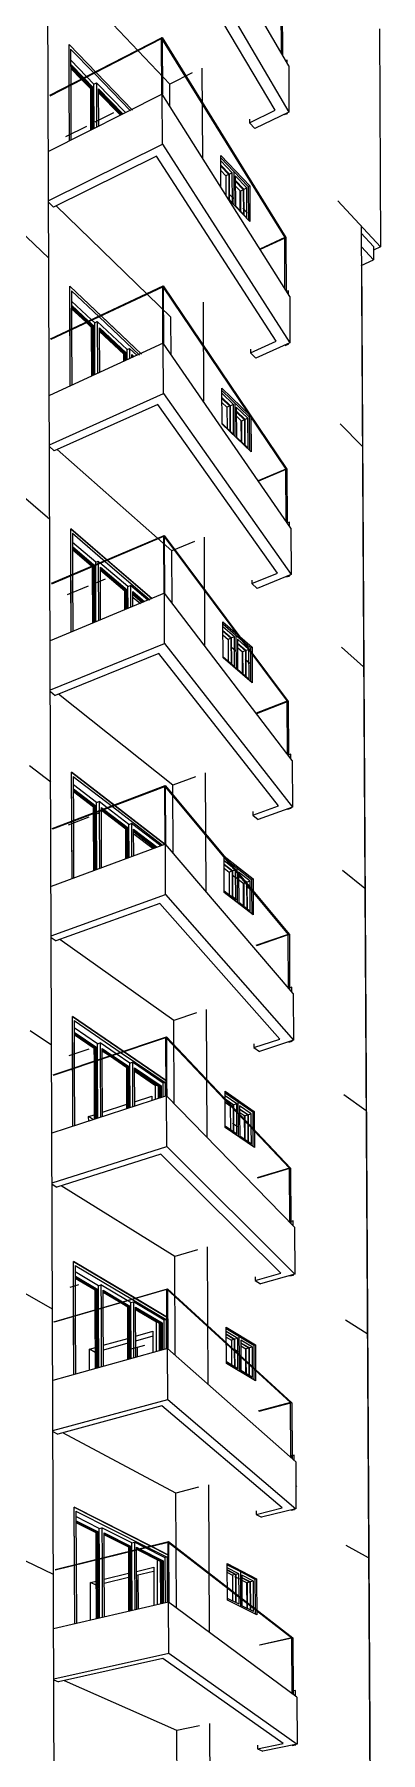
# Model space of a CAD drawing. Header units: metres. Extents: x -144 to 1000, y -717 to 29.
# Drawn here: x 15.32 to 16.45, y -560.35 to -554.76 of the extents above; entities that cross this region are included whole.
import ezdxf

# ---------------------------------------------------------------- set-up
doc = ezdxf.new("R2010")
doc.units = ezdxf.units.M
for name, color, linetype, lineweight in [('A-DOOR-FRAM', 1, 'Continuous', 9), ('A-DOOR-GLAZ', 1, 'Continuous', 9), ('A-FLOR', 2, 'Continuous', 9), ('A-FLOR-HRAL', 1, 'Continuous', 9), ('A-GLAZ', 1, 'Continuous', 9), ('A-WALL', 4, 'Continuous', 9), ('S-BEAM', 1, 'Continuous', 9), ('S-COLS', 7, 'Continuous', 9)]:
    doc.layers.add(name, color=color, linetype=linetype, lineweight=lineweight)

msp = doc.modelspace()

# ---------------------------------------------------------------- linework, layer by layer
at = {"layer": 'A-DOOR-FRAM'}
for p, q in [((15.5214, -554.879), (15.4334, -554.7881)), ((15.4339, -554.9207), (15.4334, -554.7881)), ((15.4387, -554.8033), (15.4391, -554.918)), ((15.4387, -554.8033), (15.515, -554.8819)), ((15.439, -554.8529), (15.4816, -554.8965)), ((15.4902, -554.8922), (15.4391, -554.8397)), ((15.5387, -555.6725), (15.4363, -555.5756)), ((15.4368, -555.717), (15.4363, -555.5756)), ((15.4416, -555.5903), (15.442, -555.7145)), ((15.4416, -555.5903), (15.5317, -555.6754)), ((15.5066, -555.6845), (15.4419, -555.6236)), ((15.442, -555.637), (15.4972, -555.6889)), ((15.559, -556.4685), (15.4391, -556.3656)), ((15.4397, -556.5159), (15.4391, -556.3656)), ((15.4444, -556.3799), (15.4449, -556.5137)), ((15.4444, -556.3799), (15.5512, -556.4715)), ((15.4447, -556.4235), (15.5146, -556.4832)), ((15.5202, -556.4747), (15.4448, -556.4102)), ((15.5202, -556.4747), (15.5286, -556.4711)), ((15.5202, -556.4818), (15.5202, -556.4747)), ((15.5343, -556.4759), (15.5286, -556.4711)), ((15.5286, -556.4711), (15.5286, -556.4782)), ((15.5832, -557.2673), (15.442, -557.1583)), ((15.4426, -557.3176), (15.442, -557.1583)), ((15.4473, -557.1722), (15.4478, -557.3156)), ((15.4473, -557.1722), (15.5747, -557.2703)), ((15.5232, -557.2574), (15.4476, -557.1994)), ((15.4476, -557.2128), (15.5213, -557.2693)), ((15.5231, -557.2574), (15.5316, -557.2541)), ((15.5232, -557.287), (15.5231, -557.2574)), ((15.5577, -557.2742), (15.5316, -557.2541)), ((15.5316, -557.2541), (15.5317, -557.2838)), ((15.5185, -557.2704), (15.5213, -557.2693)), ((15.5213, -557.2693), (15.5214, -557.2877)), ((15.5387, -557.2812), (15.5387, -557.2729)), ((15.5387, -557.2729), (15.546, -557.2785)), ((15.6131, -558.0686), (15.4449, -557.9536)), ((15.4455, -558.122), (15.4449, -557.9536)), ((15.4502, -557.9671), (15.4507, -558.1203)), ((15.4502, -557.9671), (15.6035, -558.0717)), ((15.5261, -558.0427), (15.4505, -557.9913)), ((15.4504, -558.0047), (15.5243, -558.0548)), ((15.5261, -558.0427), (15.5345, -558.0398)), ((15.5263, -558.095), (15.5261, -558.0427)), ((15.5865, -558.0752), (15.5345, -558.0398)), ((15.5345, -558.0398), (15.5347, -558.0922)), ((15.5215, -558.0557), (15.5243, -558.0548)), ((15.5243, -558.0548), (15.5244, -558.0956)), ((15.5418, -558.0898), (15.5417, -558.058)), ((15.5417, -558.058), (15.5733, -558.0795)), ((15.6509, -558.8726), (15.4477, -558.7516)), ((15.4484, -558.9291), (15.4477, -558.7516)), ((15.4531, -558.7646), (15.4537, -558.9276)), ((15.4531, -558.7646), (15.64, -558.8757)), ((15.5291, -558.8306), (15.4531, -558.7856)), ((15.4542, -558.7997), (15.5273, -558.8429)), ((15.529, -558.8306), (15.5375, -558.8281)), ((15.5293, -558.9057), (15.529, -558.8306)), ((15.623, -558.8787), (15.5375, -558.8281)), ((15.5375, -558.8281), (15.5378, -558.9032)), ((15.5244, -558.8437), (15.5273, -558.8429)), ((15.5273, -558.8429), (15.5275, -558.9063)), ((15.5449, -558.9012), (15.5447, -558.8457)), ((15.5447, -558.8457), (15.608, -558.8831)), ((15.701, -559.6792), (15.4506, -559.5523)), ((15.4513, -559.739), (15.4506, -559.5523)), ((15.456, -559.5649), (15.4566, -559.7377)), ((15.456, -559.5649), (15.6883, -559.6824)), ((15.5321, -559.6211), (15.4561, -559.5828)), ((15.4562, -559.5964), (15.5302, -559.6336)), ((15.5274, -559.6343), (15.5302, -559.6336)), ((15.5302, -559.6336), (15.5306, -559.7197)), ((15.532, -559.6211), (15.5405, -559.6189)), ((15.5324, -559.7192), (15.532, -559.6211)), ((15.6379, -559.668), (15.5405, -559.6189)), ((15.5405, -559.6189), (15.5409, -559.7171)), ((15.548, -559.7154), (15.5477, -559.636)), ((15.5477, -559.636), (15.6362, -559.6805)), ((15.6378, -559.668), (15.6463, -559.6659)), ((15.6379, -559.6934), (15.6378, -559.668)), ((15.6805, -559.6832), (15.6463, -559.6659)), ((15.6463, -559.6659), (15.6464, -559.6913)), ((15.6334, -559.6812), (15.6362, -559.6805)), ((15.6362, -559.6805), (15.6362, -559.6938)), ((15.6533, -559.6896), (15.6533, -559.6827)), ((15.6533, -559.6827), (15.6626, -559.6874))]:
    msp.add_line(p, q, dxfattribs=at)
at = {"layer": 'A-DOOR-FRAM', "color": 251, "true_color": 0x525252}
for p, q in [((15.4732, -554.9009), (15.4391, -554.866)), ((15.4888, -555.6929), (15.442, -555.6489)), ((15.507, -556.4875), (15.4448, -556.4345)), ((15.5129, -557.2725), (15.4477, -557.2226)), ((15.5129, -557.2725), (15.5185, -557.2704)), ((15.5129, -557.291), (15.5129, -557.2725)), ((15.5158, -558.0576), (15.4505, -558.0134)), ((15.5158, -558.0576), (15.5215, -558.0557)), ((15.516, -558.0985), (15.5158, -558.0576)), ((15.5649, -558.0823), (15.5418, -558.0667)), ((15.5188, -558.8454), (15.4534, -558.8068)), ((15.5188, -558.8454), (15.5244, -558.8437)), ((15.519, -558.9087), (15.5188, -558.8454)), ((15.5996, -558.8856), (15.5448, -558.8532)), ((15.5218, -559.6357), (15.4563, -559.6029)), ((15.5218, -559.6357), (15.5274, -559.6343)), ((15.5221, -559.7217), (15.5218, -559.6357)), ((15.6277, -559.6825), (15.5478, -559.6424)), ((15.6277, -559.6825), (15.6334, -559.6812)), ((15.6278, -559.6948), (15.6277, -559.6825))]:
    msp.add_line(p, q, dxfattribs=at)
at = {"layer": 'A-DOOR-FRAM', "color": 9, "true_color": 0xbbbbbb}
for p, q in [((15.5041, -554.9326), (15.4732, -554.9009)), ((15.5041, -554.9326), (15.5097, -554.9297)), ((15.5046, -555.067), (15.5041, -554.9326)), ((15.6007, -555.0187), (15.5299, -554.9461)), ((15.507, -555.71), (15.4888, -555.6929)), ((15.507, -555.71), (15.5126, -555.7073)), ((15.5076, -555.8683), (15.507, -555.71)), ((15.6123, -555.797), (15.5329, -555.7224)), ((15.6123, -555.797), (15.6179, -555.7945)), ((15.6124, -555.8202), (15.6123, -555.797)), ((15.5099, -556.49), (15.507, -556.4875)), ((15.5099, -556.49), (15.5146, -556.488)), ((15.5106, -556.6723), (15.5099, -556.49)), ((15.6153, -556.5691), (15.5358, -556.5013)), ((15.6153, -556.5691), (15.6209, -556.5667)), ((15.6156, -556.6288), (15.6153, -556.5691)), ((15.6712, -556.6061), (15.6409, -556.5802)), ((15.6657, -556.6096), (15.6426, -556.5899)), ((15.5137, -557.4791), (15.5129, -557.291)), ((15.6184, -557.3436), (15.5388, -557.2827)), ((15.6184, -557.3436), (15.624, -557.3415)), ((15.6188, -557.4402), (15.6184, -557.3436)), ((15.7121, -557.4059), (15.644, -557.3536)), ((15.7069, -557.4079), (15.6457, -557.361)), ((15.5167, -558.2886), (15.516, -558.0985)), ((15.6215, -558.1207), (15.5649, -558.0823)), ((15.6215, -558.1207), (15.6271, -558.1189)), ((15.6221, -558.2544), (15.6215, -558.1207)), ((15.7249, -558.1824), (15.6471, -558.1296)), ((15.7149, -558.1795), (15.6488, -558.1346)), ((15.7187, -558.1782), (15.7149, -558.1795)), ((15.7151, -558.2242), (15.7149, -558.1795)), ((15.7249, -558.1824), (15.7305, -558.1806)), ((15.7251, -558.221), (15.7249, -558.1824)), ((15.6246, -558.9004), (15.5996, -558.8856)), ((15.5197, -559.1009), (15.519, -558.9087)), ((15.6246, -558.9004), (15.6302, -558.8987)), ((15.6253, -559.0714), (15.6246, -558.9004)), ((15.7282, -558.9542), (15.6503, -558.9081)), ((15.7182, -558.9498), (15.6519, -558.9107)), ((15.72, -558.9493), (15.7182, -558.9498)), ((15.7186, -559.0453), (15.7182, -558.9498)), ((15.7282, -558.9542), (15.7338, -558.9526)), ((15.7285, -559.0425), (15.7282, -558.9542)), ((15.5228, -559.9159), (15.5221, -559.7217)), ((15.6286, -559.8912), (15.6278, -559.6959)), ((15.7314, -559.7284), (15.6542, -559.6895)), ((15.722, -559.8693), (15.7214, -559.7233)), ((15.7314, -559.7284), (15.737, -559.727)), ((15.732, -559.867), (15.7314, -559.7284))]:
    msp.add_line(p, q, dxfattribs=at)
at = {"layer": 'A-DOOR-FRAM', "color": 253, "true_color": 0x9c9c9c}
for p, q in [((15.4816, -554.8965), (15.5125, -554.9283)), ((15.5143, -554.917), (15.4902, -554.8922)), ((15.5143, -554.9169), (15.5227, -554.9126)), ((15.515, -554.8819), (15.6333, -555.004)), ((15.6405, -555.002), (15.5214, -554.879)), ((15.6175, -555.0102), (15.5227, -554.9126)), ((15.5227, -554.9126), (15.5232, -555.0576)), ((15.4346, -555.1022), (15.4339, -554.9207)), ((15.4391, -554.918), (15.4398, -555.0996)), ((15.5097, -554.9297), (15.5125, -554.9283)), ((15.5125, -554.9283), (15.513, -555.0627)), ((15.5148, -555.0618), (15.5143, -554.9169)), ((15.5303, -555.054), (15.5298, -554.9331)), ((15.5298, -554.9331), (15.609, -555.0145)), ((15.4972, -555.6889), (15.5154, -555.706)), ((15.5173, -555.6946), (15.5066, -555.6845)), ((15.5172, -555.6945), (15.5256, -555.6906)), ((15.5178, -555.8636), (15.5172, -555.6945)), ((15.6223, -555.7817), (15.5256, -555.6906)), ((15.5256, -555.6906), (15.5263, -555.8597)), ((15.5317, -555.6754), (15.663, -555.7995)), ((15.6698, -555.7965), (15.5387, -555.6725)), ((15.4375, -555.9005), (15.4368, -555.717)), ((15.442, -555.7145), (15.4427, -555.8981)), ((15.5126, -555.7073), (15.5154, -555.706)), ((15.5154, -555.706), (15.516, -555.8644)), ((15.5333, -555.8565), (15.5328, -555.7105)), ((15.5328, -555.7105), (15.6207, -555.7932)), ((15.6179, -555.7945), (15.6207, -555.7932)), ((15.6207, -555.7932), (15.6208, -555.8159)), ((15.6223, -555.7817), (15.6307, -555.7778)), ((15.6224, -555.8156), (15.6223, -555.7817)), ((15.6551, -555.8009), (15.6307, -555.7778)), ((15.6307, -555.7778), (15.6308, -555.8117)), ((15.6377, -555.8086), (15.6376, -555.7974)), ((15.6376, -555.7974), (15.6457, -555.805)), ((15.5209, -556.668), (15.5202, -556.4818)), ((15.5286, -556.4782), (15.5293, -556.6645)), ((15.6254, -556.5539), (15.5343, -556.4759)), ((15.5512, -556.4715), (15.6971, -556.5966)), ((15.7036, -556.5927), (15.559, -556.4685)), ((15.4403, -556.7014), (15.4397, -556.5159)), ((15.4449, -556.5137), (15.4456, -556.6993)), ((15.5146, -556.488), (15.5184, -556.4864)), ((15.5155, -556.4839), (15.5184, -556.4864)), ((15.5184, -556.4864), (15.5191, -556.6688)), ((15.5364, -556.6616), (15.5357, -556.4904)), ((15.5357, -556.4904), (15.6237, -556.5656)), ((15.6209, -556.5667), (15.6237, -556.5656)), ((15.6237, -556.5656), (15.624, -556.6253)), ((15.6254, -556.5539), (15.6338, -556.5504)), ((15.6257, -556.6246), (15.6254, -556.5539)), ((15.6899, -556.5984), (15.6338, -556.5504)), ((15.6338, -556.5504), (15.6341, -556.6212)), ((15.641, -556.6183), (15.6408, -556.5694)), ((15.6408, -556.5694), (15.6796, -556.6026)), ((15.4432, -557.5051), (15.4426, -557.3176)), ((15.4478, -557.3156), (15.4485, -557.5032)), ((15.5214, -557.2877), (15.5221, -557.4759)), ((15.5239, -557.4753), (15.5232, -557.287)), ((15.5317, -557.2838), (15.5324, -557.4721)), ((15.5395, -557.4695), (15.5387, -557.2812)), ((15.546, -557.2785), (15.6268, -557.3405)), ((15.6285, -557.3286), (15.5577, -557.2742)), ((15.5747, -557.2703), (15.7383, -557.3963)), ((15.7466, -557.3933), (15.5832, -557.2673)), ((15.624, -557.3415), (15.6268, -557.3405)), ((15.6268, -557.3405), (15.6272, -557.4371)), ((15.6285, -557.3286), (15.6369, -557.3254)), ((15.6289, -557.4365), (15.6285, -557.3286)), ((15.7319, -557.3985), (15.6369, -557.3254)), ((15.6369, -557.3254), (15.6373, -557.4334)), ((15.6442, -557.4308), (15.6439, -557.3439)), ((15.6439, -557.3439), (15.7205, -557.4028)), ((15.5244, -558.0956), (15.5252, -558.2858)), ((15.527, -558.2852), (15.5263, -558.095)), ((15.5347, -558.0922), (15.5355, -558.2825)), ((15.5425, -558.2802), (15.5418, -558.0898)), ((15.5733, -558.0795), (15.6299, -558.1179)), ((15.6312, -558.1056), (15.5865, -558.0752)), ((15.6035, -558.0717), (15.7464, -558.1692)), ((15.7511, -558.163), (15.6131, -558.0686)), ((15.6316, -558.1059), (15.64, -558.103)), ((15.7401, -558.1713), (15.64, -558.103)), ((15.64, -558.103), (15.6406, -558.2484)), ((15.4461, -558.3115), (15.4455, -558.122)), ((15.4507, -558.1203), (15.4514, -558.3098)), ((15.6271, -558.1189), (15.6299, -558.1179)), ((15.6299, -558.1179), (15.6305, -558.2517)), ((15.6322, -558.2511), (15.6316, -558.1059)), ((15.6475, -558.2461), (15.647, -558.121)), ((15.647, -558.121), (15.7333, -558.1797)), ((15.7305, -558.1806), (15.7333, -558.1797)), ((15.7333, -558.1797), (15.7335, -558.2183)), ((15.7464, -558.1692), (15.7401, -558.1713)), ((15.7403, -558.2161), (15.7401, -558.1713)), ((15.7464, -558.1692), (15.7465, -558.214)), ((15.608, -558.8831), (15.6331, -558.8979)), ((15.6348, -558.8857), (15.623, -558.8787)), ((15.6347, -558.8857), (15.6431, -558.8832)), ((15.6354, -559.0685), (15.6347, -558.8857)), ((15.64, -558.8757), (15.7496, -558.9409)), ((15.7433, -558.9427), (15.6431, -558.8832)), ((15.6431, -558.8832), (15.6439, -559.0662)), ((15.7544, -558.9342), (15.6509, -558.8726)), ((15.4491, -559.1206), (15.4484, -558.9291)), ((15.4537, -558.9276), (15.4543, -559.1191)), ((15.5275, -558.9063), (15.5282, -559.0979)), ((15.5301, -559.0979), (15.5293, -558.9057)), ((15.5378, -558.9032), (15.5386, -559.0956)), ((15.5456, -559.0936), (15.5449, -558.9012)), ((15.6311, -558.8985), (15.6331, -558.8979)), ((15.6331, -558.8979), (15.6337, -559.069)), ((15.6508, -559.0642), (15.6502, -558.9006)), ((15.6502, -558.9006), (15.7366, -558.9518)), ((15.7496, -558.9409), (15.7433, -558.9427)), ((15.7437, -559.0383), (15.7433, -558.9427)), ((15.7496, -558.9409), (15.75, -559.0365)), ((15.7338, -558.9526), (15.7366, -558.9518)), ((15.7366, -558.9518), (15.7369, -559.0402)), ((15.5306, -559.7197), (15.5313, -559.9139)), ((15.5331, -559.9135), (15.5324, -559.7192)), ((15.5409, -559.7171), (15.5416, -559.9115)), ((15.5488, -559.9098), (15.548, -559.7154)), ((15.6362, -559.6948), (15.637, -559.8892)), ((15.6387, -559.8888), (15.6379, -559.6934)), ((15.6464, -559.6913), (15.6472, -559.8868)), ((15.6541, -559.8852), (15.6533, -559.6896)), ((15.6626, -559.6874), (15.7398, -559.7263)), ((15.7466, -559.7166), (15.6805, -559.6832)), ((15.6883, -559.6824), (15.7529, -559.7151)), ((15.7577, -559.7079), (15.701, -559.6792)), ((15.737, -559.727), (15.7398, -559.7263)), ((15.7398, -559.7263), (15.7404, -559.865)), ((15.7472, -559.8634), (15.7466, -559.7166)), ((15.7529, -559.7151), (15.7477, -559.7163)), ((15.7529, -559.7151), (15.7535, -559.8619)), ((15.452, -559.9325), (15.4513, -559.739)), ((15.4566, -559.7377), (15.4573, -559.9313))]:
    msp.add_line(p, q, dxfattribs=at)
at = {"layer": 'A-DOOR-FRAM', "color": 254, "true_color": 0xd8d8d8}
for p, q in [((15.7515, -558.2132), (15.7513, -558.1631)), ((15.755, -559.0358), (15.7545, -558.9343)), ((15.7585, -559.8613), (15.7578, -559.708))]:
    msp.add_line(p, q, dxfattribs=at)
at = {"layer": 'A-DOOR-GLAZ'}
for p, q in [((15.4391, -554.8572), (15.4788, -554.898)), ((15.4419, -555.6409), (15.4944, -555.6902)), ((15.4448, -556.4272), (15.5126, -556.4851)), ((15.4476, -557.2161), (15.5185, -557.2704)), ((15.5186, -557.2888), (15.5185, -557.2704)), ((15.5387, -557.2762), (15.5432, -557.2796)), ((15.4505, -558.0076), (15.5215, -558.0557)), ((15.5216, -558.0966), (15.5215, -558.0557)), ((15.5417, -558.0609), (15.5705, -558.0804)), ((15.4533, -558.8018), (15.5244, -558.8437)), ((15.5247, -558.9071), (15.5244, -558.8437)), ((15.5447, -558.8482), (15.6052, -558.8839)), ((15.4562, -559.5986), (15.5274, -559.6343)), ((15.5277, -559.7203), (15.5274, -559.6343)), ((15.5477, -559.6381), (15.6334, -559.6812)), ((15.6334, -559.6945), (15.6334, -559.6812)), ((15.6533, -559.6849), (15.6598, -559.6881))]:
    msp.add_line(p, q, dxfattribs=at)
at = {"layer": 'A-DOOR-GLAZ', "color": 251, "true_color": 0x525252}
for p, q in [((15.4759, -554.8994), (15.4391, -554.8616)), ((15.4916, -555.6915), (15.4419, -555.6449)), ((15.5098, -556.4863), (15.4448, -556.4308)), ((15.5157, -557.2714), (15.4476, -557.2194)), ((15.5185, -557.2704), (15.5157, -557.2714)), ((15.5157, -557.2714), (15.5158, -557.2899)), ((15.5404, -557.2806), (15.5388, -557.2794)), ((15.5186, -558.0567), (15.4505, -558.0105)), ((15.5215, -558.0557), (15.5186, -558.0567)), ((15.5186, -558.0567), (15.5188, -558.0975)), ((15.5677, -558.0814), (15.5418, -558.0638)), ((15.5216, -558.8445), (15.4534, -558.8043)), ((15.5244, -558.8437), (15.5216, -558.8445)), ((15.5216, -558.8445), (15.5218, -558.9079)), ((15.6024, -558.8847), (15.5448, -558.8507)), ((15.5246, -559.635), (15.4563, -559.6007)), ((15.5274, -559.6343), (15.5246, -559.635)), ((15.5246, -559.635), (15.5249, -559.721)), ((15.6305, -559.6819), (15.5478, -559.6403)), ((15.6334, -559.6812), (15.6305, -559.6819)), ((15.6305, -559.6819), (15.6306, -559.6948)), ((15.657, -559.6888), (15.6534, -559.687))]:
    msp.add_line(p, q, dxfattribs=at)
at = {"layer": 'A-DOOR-GLAZ', "color": 9, "true_color": 0xbbbbbb}
for p, q in [((15.5069, -554.9311), (15.476, -554.8994)), ((15.5097, -554.9297), (15.5069, -554.9311)), ((15.5069, -554.9311), (15.5074, -555.0656)), ((15.6034, -555.0173), (15.5299, -554.9418)), ((15.5098, -555.7087), (15.4916, -555.6915)), ((15.5126, -555.7073), (15.5098, -555.7087)), ((15.5098, -555.7087), (15.5104, -555.867)), ((15.6151, -555.7958), (15.5328, -555.7184)), ((15.6179, -555.7945), (15.6151, -555.7958)), ((15.6151, -555.7958), (15.6152, -555.8189)), ((15.6401, -555.8076), (15.6377, -555.8053)), ((15.5127, -556.4888), (15.5098, -556.4863)), ((15.5156, -556.4876), (15.5127, -556.4888)), ((15.5127, -556.4888), (15.5134, -556.6711)), ((15.6181, -556.5679), (15.5358, -556.4976)), ((15.6209, -556.5667), (15.6181, -556.5679)), ((15.6181, -556.5679), (15.6184, -556.6277)), ((15.674, -556.6049), (15.6408, -556.5766)), ((15.5158, -557.2899), (15.5165, -557.478)), ((15.6212, -557.3426), (15.5404, -557.2806)), ((15.624, -557.3415), (15.6212, -557.3426)), ((15.6212, -557.3426), (15.6216, -557.4392)), ((15.7149, -557.4048), (15.644, -557.3504)), ((15.5188, -558.0975), (15.5195, -558.2877)), ((15.6243, -558.1198), (15.5677, -558.0814)), ((15.6271, -558.1189), (15.6243, -558.1198)), ((15.6243, -558.1198), (15.6249, -558.2535)), ((15.7277, -558.1815), (15.6471, -558.1267)), ((15.7305, -558.1806), (15.7277, -558.1815)), ((15.7277, -558.1815), (15.7279, -558.2201)), ((15.6274, -558.8995), (15.6024, -558.8847)), ((15.5218, -558.9079), (15.5226, -559.1001)), ((15.6302, -558.8987), (15.6274, -558.8995)), ((15.6274, -558.8995), (15.6281, -559.0706)), ((15.731, -558.9534), (15.6502, -558.9056)), ((15.7338, -558.9526), (15.731, -558.9534)), ((15.731, -558.9534), (15.7313, -559.0418)), ((15.5249, -559.721), (15.5256, -559.9152)), ((15.6306, -559.6952), (15.6314, -559.8905)), ((15.7342, -559.7277), (15.657, -559.6888)), ((15.737, -559.727), (15.7342, -559.7277)), ((15.7342, -559.7277), (15.7348, -559.8663))]:
    msp.add_line(p, q, dxfattribs=at)
at = {"layer": 'A-DOOR-GLAZ', "color": 253, "true_color": 0x9c9c9c}
for p, q in [((15.4788, -554.898), (15.5097, -554.9297)), ((15.5102, -555.0641), (15.5097, -554.9297)), ((15.5298, -554.9374), (15.6062, -555.0159)), ((15.4944, -555.6902), (15.5126, -555.7073)), ((15.5132, -555.8657), (15.5126, -555.7073)), ((15.5328, -555.7144), (15.6179, -555.7945)), ((15.618, -555.8176), (15.6179, -555.7945)), ((15.6377, -555.8014), (15.6429, -555.8063)), ((15.5126, -556.4851), (15.5156, -556.4876)), ((15.5162, -556.67), (15.5156, -556.4876)), ((15.5358, -556.494), (15.6209, -556.5667)), ((15.6212, -556.6265), (15.6209, -556.5667)), ((15.6408, -556.573), (15.6768, -556.6038)), ((15.5193, -557.477), (15.5186, -557.2888)), ((15.5432, -557.2796), (15.624, -557.3415)), ((15.6244, -557.4381), (15.624, -557.3415)), ((15.6439, -557.3472), (15.7177, -557.4038)), ((15.5223, -558.2867), (15.5216, -558.0966)), ((15.5705, -558.0804), (15.6271, -558.1189)), ((15.6277, -558.2526), (15.6271, -558.1189)), ((15.647, -558.1239), (15.7305, -558.1806)), ((15.7307, -558.2192), (15.7305, -558.1806)), ((15.6052, -558.8839), (15.6302, -558.8987)), ((15.5254, -559.0993), (15.5247, -558.9071)), ((15.6309, -559.0698), (15.6302, -558.8987)), ((15.6502, -558.9031), (15.7338, -558.9526)), ((15.7341, -559.041), (15.7338, -558.9526)), ((15.5285, -559.9146), (15.5277, -559.7203)), ((15.6342, -559.8898), (15.6334, -559.6948)), ((15.6598, -559.6881), (15.737, -559.727)), ((15.7376, -559.8656), (15.737, -559.727))]:
    msp.add_line(p, q, dxfattribs=at)
at = {"layer": 'A-FLOR', "lineweight": 9}
for p, q in [((16.3852, -555.4027), (16.4251, -555.4457)), ((16.4253, -555.4896), (16.3854, -555.4468)), ((16.4251, -555.4457), (16.4253, -555.4896)), ((16.385, -555.5081), (16.4253, -555.4896))]:
    msp.add_line(p, q, dxfattribs=at)
at = {"layer": 'A-FLOR-HRAL', "color": 253, "true_color": 0x9c9c9c}
for p, q in [((16.125, -554.8167), (16.1242, -554.668)), ((15.3721, -554.955), (15.7351, -554.7683)), ((15.7351, -554.7683), (15.7367, -554.765)), ((15.7359, -554.9504), (15.7351, -554.7683)), ((15.7351, -554.7683), (16.1358, -555.4167)), ((16.1358, -555.4167), (16.0549, -555.4546)), ((16.1367, -555.5842), (16.1358, -555.4167)), ((16.1358, -555.4167), (16.1394, -555.4171)), ((16.1394, -555.4171), (16.1358, -555.4188)), ((15.3749, -555.7484), (15.7386, -555.5775)), ((15.7386, -555.5775), (15.7401, -555.5745)), ((15.7394, -555.7618), (15.7386, -555.5775)), ((15.7386, -555.5775), (16.1397, -556.1708)), ((16.1397, -556.1708), (16.0498, -556.2093)), ((16.1432, -556.1712), (16.1396, -556.1727)), ((16.1405, -556.3405), (16.1397, -556.1708)), ((16.1397, -556.1708), (16.1432, -556.1712)), ((15.3776, -556.5445), (15.742, -556.3896)), ((15.742, -556.3896), (15.7435, -556.3868)), ((15.7428, -556.5761), (15.742, -556.3896)), ((15.742, -556.3896), (16.1435, -556.9273)), ((16.1435, -556.9273), (16.0427, -556.9663)), ((16.1444, -557.0992), (16.1435, -556.9273)), ((16.1435, -556.9273), (16.1471, -556.9277)), ((16.1471, -556.9277), (16.1435, -556.9291)), ((15.3804, -557.3432), (15.7455, -557.2044)), ((15.7455, -557.2044), (15.747, -557.2019)), ((15.7463, -557.3931), (15.7455, -557.2044)), ((15.7455, -557.2044), (15.7471, -557.2064)), ((15.7478, -557.2072), (16.1474, -557.6863)), ((16.1474, -557.6863), (16.0423, -557.7226)), ((16.1483, -557.8604), (16.1474, -557.6863)), ((16.1474, -557.6863), (16.1509, -557.6866)), ((16.1509, -557.6866), (16.1474, -557.6878)), ((15.3832, -558.1446), (15.7489, -558.022)), ((15.7489, -558.022), (15.7505, -558.0199)), ((15.7498, -558.213), (15.7489, -558.022)), ((15.7489, -558.022), (15.7506, -558.0238)), ((15.7509, -558.024), (16.1512, -558.4476)), ((16.1512, -558.4476), (16.046, -558.4798)), ((16.1521, -558.624), (16.1512, -558.4476)), ((16.1512, -558.4476), (16.1548, -558.4479)), ((16.1548, -558.4479), (16.1512, -558.449)), ((15.386, -558.9488), (15.7524, -558.8424)), ((15.7524, -558.8424), (15.754, -558.8406)), ((15.7532, -559.0357), (15.7524, -558.8424)), ((15.7524, -558.8424), (16.1551, -559.2115)), ((16.1551, -559.2115), (16.0497, -559.2393)), ((16.156, -559.3901), (16.1551, -559.2115)), ((16.1551, -559.2115), (16.1587, -559.2117)), ((16.1587, -559.2117), (16.1551, -559.2127)), ((15.3888, -559.7556), (15.7559, -559.6657)), ((15.7559, -559.6657), (15.7575, -559.6641)), ((15.7568, -559.8612), (15.7559, -559.6657)), ((15.7559, -559.6657), (16.159, -559.9777)), ((16.159, -559.9777), (16.0534, -560.0013)), ((16.1599, -560.1586), (16.159, -559.9777)), ((16.159, -559.9777), (16.1626, -559.9779)), ((16.1626, -559.9779), (16.159, -559.9787))]:
    msp.add_line(p, q, dxfattribs=at)
at = {"layer": 'A-FLOR-HRAL'}
for p, q in [((16.1278, -554.6684), (16.1286, -554.8229)), ((15.3705, -554.9534), (15.7367, -554.765)), ((15.7367, -554.765), (16.1394, -555.4171)), ((15.7367, -554.765), (15.7374, -554.9504)), ((16.1394, -555.4171), (16.1403, -555.5899)), ((15.3733, -555.7469), (15.7401, -555.5745)), ((15.7401, -555.5745), (16.1432, -556.1712)), ((15.7401, -555.5745), (15.7409, -555.7619)), ((16.1432, -556.1712), (16.1441, -556.3457)), ((15.376, -556.5431), (15.7435, -556.3868)), ((15.7435, -556.3868), (16.1471, -556.9277)), ((15.7435, -556.3868), (15.7444, -556.5761)), ((16.1471, -556.9277), (16.148, -557.1039)), ((15.3788, -557.342), (15.747, -557.2019)), ((15.747, -557.2019), (16.1509, -557.6866)), ((15.747, -557.2019), (15.7478, -557.3932)), ((16.1509, -557.6866), (16.1519, -557.8646)), ((15.3817, -558.1435), (15.7505, -558.0199)), ((15.7505, -558.0199), (16.1548, -558.4479)), ((15.7505, -558.0199), (15.7513, -558.213)), ((16.1548, -558.4479), (16.1557, -558.6277)), ((15.3844, -558.9478), (15.754, -558.8406)), ((15.754, -558.8406), (16.1587, -559.2117)), ((15.754, -558.8406), (15.7548, -559.0357)), ((16.1587, -559.2117), (16.1596, -559.3933)), ((15.3878, -559.7547), (15.7575, -559.6641)), ((15.7575, -559.6641), (16.1626, -559.9779)), ((15.7575, -559.6641), (15.7583, -559.8613)), ((16.1626, -559.9779), (16.1636, -560.1613))]:
    msp.add_line(p, q, dxfattribs=at)
at = {"layer": 'A-FLOR-HRAL', "color": 254, "true_color": 0xd8d8d8}
for p, q in [((16.1358, -555.4188), (16.0559, -555.4562)), ((16.1396, -556.1727), (16.0508, -556.2107)), ((16.1435, -556.9291), (16.0437, -556.9677)), ((16.1474, -557.6878), (16.0437, -557.7237)), ((16.1512, -558.449), (16.0474, -558.4807)), ((16.1551, -559.2127), (16.0511, -559.2401)), ((16.159, -559.9787), (16.0548, -560.0019))]:
    msp.add_line(p, q, dxfattribs=at)
at = {"layer": 'A-GLAZ', "color": 253, "lineweight": 9, "true_color": 0x9c9c9c}
for p, q in [((15.9276, -555.1574), (15.9699, -555.2017)), ((15.9652, -555.2061), (15.9276, -555.1667)), ((15.9277, -555.1812), (15.9558, -555.2106)), ((15.9652, -555.2061), (15.9558, -555.2106)), ((15.9562, -555.2939), (15.9558, -555.2106)), ((15.9656, -555.3037), (15.9652, -555.2061)), ((15.9699, -555.2017), (16.0169, -555.2511)), ((15.9699, -555.2017), (15.9704, -555.31)), ((16.0123, -555.2554), (15.9746, -555.216)), ((15.9746, -555.216), (15.9751, -555.3135)), ((15.9747, -555.2305), (16.0029, -555.2599)), ((16.0169, -555.2511), (16.0174, -555.3588)), ((15.9656, -555.3037), (15.9494, -555.2869)), ((16.0123, -555.2554), (16.0029, -555.26)), ((16.0033, -555.3428), (16.0029, -555.2599)), ((16.0127, -555.3526), (16.0123, -555.2554)), ((16.0127, -555.3526), (15.9751, -555.3135)), ((15.9311, -555.915), (16.0205, -556.001)), ((15.9687, -555.9605), (15.9311, -555.9243)), ((15.9312, -555.9377), (15.9593, -555.9646)), ((15.9687, -555.9605), (15.9593, -555.9646)), ((15.9597, -556.0494), (15.9593, -555.9646)), ((15.9692, -556.0584), (15.9687, -555.9605)), ((15.9734, -555.9557), (15.9739, -556.065)), ((16.0159, -556.0057), (15.9782, -555.9695)), ((15.9782, -555.9695), (15.9787, -556.0674)), ((15.9692, -556.0584), (15.9316, -556.0227)), ((15.9783, -555.9828), (16.0065, -556.0099)), ((16.0159, -556.0057), (16.0065, -556.0099)), ((16.0069, -556.0942), (16.0065, -556.0099)), ((16.0164, -556.1032), (16.0159, -556.0057)), ((16.0205, -556.001), (16.0211, -556.1096)), ((16.0164, -556.1032), (15.9787, -556.0674)), ((15.9346, -556.6751), (15.977, -556.712)), ((15.9723, -556.7172), (15.9347, -556.6844)), ((15.9347, -556.6966), (15.9629, -556.721)), ((15.9723, -556.7172), (15.9629, -556.721)), ((15.9633, -556.8074), (15.9629, -556.721)), ((15.9728, -556.8155), (15.9723, -556.7172)), ((15.977, -556.712), (16.0033, -556.735)), ((15.977, -556.712), (15.9775, -556.8224)), ((16.0195, -556.7584), (15.9818, -556.7255)), ((15.9818, -556.7255), (15.9823, -556.8237)), ((15.9819, -556.7376), (16.0101, -556.7621)), ((16.0195, -556.7584), (16.0101, -556.7621)), ((16.0105, -556.848), (16.0101, -556.7621)), ((16.02, -556.8561), (16.0195, -556.7584)), ((15.9728, -556.8155), (15.9351, -556.7831)), ((16.0242, -556.763), (16.0247, -556.8629)), ((16.02, -556.8561), (15.9823, -556.8237)), ((15.9382, -557.4376), (15.9532, -557.4493)), ((15.9756, -557.4762), (15.9382, -557.447)), ((15.9383, -557.4579), (15.9665, -557.4799)), ((15.9758, -557.4765), (15.9665, -557.4799)), ((15.9669, -557.5677), (15.9665, -557.4799)), ((15.9764, -557.5751), (15.9759, -557.4766)), ((15.9807, -557.4823), (15.9811, -557.5822)), ((15.9854, -557.488), (15.9859, -557.5824)), ((15.9764, -557.5751), (15.9382, -557.5456)), ((15.9855, -557.4947), (16.0014, -557.5072)), ((16.0142, -557.6042), (16.0138, -557.522)), ((16.0236, -557.6115), (16.0233, -557.5334)), ((16.028, -557.539), (16.0284, -557.6186)), ((16.0236, -557.6115), (15.9859, -557.5824)), ((15.9705, -558.3305), (15.9701, -558.2524)), ((15.98, -558.337), (15.9796, -558.2626)), ((15.9844, -558.2675), (15.9847, -558.3444)), ((15.9891, -558.2725), (15.9895, -558.3435)), ((15.98, -558.337), (15.9422, -558.3113)), ((16.0178, -558.3628), (16.0175, -558.3026)), ((16.0273, -558.3693), (16.027, -558.3126)), ((16.0317, -558.3176), (16.032, -558.3766)), ((16.0273, -558.3693), (15.9895, -558.3435)), ((15.9741, -559.0958), (15.9738, -559.0422)), ((15.9836, -559.1014), (15.9833, -559.0509)), ((15.9884, -559.1091), (15.9881, -559.0553)), ((15.9881, -559.0553), (15.9884, -559.1091)), ((15.9836, -559.1014), (15.9458, -559.0791)), ((15.9929, -559.0596), (15.9931, -559.1071)), ((16.031, -559.1295), (15.9931, -559.1071)), ((16.0215, -559.1238), (16.0213, -559.0857)), ((16.031, -559.1295), (16.0308, -559.0944)), ((16.0355, -559.0987), (16.0357, -559.1371)), ((15.9777, -559.8635), (15.9775, -559.8346)), ((15.9872, -559.8683), (15.9494, -559.8493)), ((15.9872, -559.8683), (15.9871, -559.842)), ((15.9919, -559.8457), (15.992, -559.8763)), ((15.9966, -559.8494), (15.9967, -559.8731)), ((16.0347, -559.8921), (15.9967, -559.8731)), ((16.0251, -559.8873), (16.0251, -559.8714)), ((16.0347, -559.8921), (16.0346, -559.8788)), ((16.0393, -559.8824), (16.0394, -559.9))]:
    msp.add_line(p, q, dxfattribs=at)
at = {"layer": 'A-GLAZ', "color": 253, "lineweight": 9, "true_color": 0xa1a1a1}
for p, q in [((15.9537, -555.2116), (15.9277, -555.1845)), ((15.9278, -555.1989), (15.9443, -555.2162)), ((15.9558, -555.2106), (15.9443, -555.2162)), ((15.9443, -555.2162), (15.9446, -555.2788)), ((15.9558, -555.2106), (15.9537, -555.2116)), ((15.9537, -555.2116), (15.9541, -555.2917)), ((16.0008, -555.2609), (15.9748, -555.2337)), ((15.9748, -555.2481), (15.9915, -555.2654)), ((16.0029, -555.26), (15.9915, -555.2654)), ((15.9915, -555.2654), (15.9918, -555.3308)), ((16.0029, -555.2599), (16.0008, -555.2609)), ((16.0008, -555.2609), (16.0012, -555.3406)), ((15.9572, -555.9656), (15.9312, -555.9406)), ((15.9313, -555.9539), (15.9478, -555.9697)), ((15.9593, -555.9646), (15.9478, -555.9697)), ((15.9478, -555.9697), (15.9482, -556.0385)), ((15.9593, -555.9646), (15.9572, -555.9656)), ((15.9572, -555.9656), (15.9576, -556.0474)), ((16.0044, -556.0108), (15.9783, -555.9858)), ((15.9784, -555.9989), (15.9951, -556.0149)), ((16.0065, -556.0099), (15.9951, -556.0149)), ((15.9951, -556.0149), (15.9954, -556.0833)), ((16.0065, -556.0099), (16.0044, -556.0108)), ((16.0044, -556.0108), (16.0048, -556.0922)), ((15.9608, -556.7219), (15.9348, -556.6992)), ((15.9348, -556.7113), (15.9514, -556.7257)), ((15.9629, -556.721), (15.9514, -556.7257)), ((15.9514, -556.7257), (15.9517, -556.7974)), ((15.9629, -556.721), (15.9608, -556.7219)), ((15.9608, -556.7219), (15.9612, -556.8056)), ((16.008, -556.763), (15.9819, -556.7402)), ((15.982, -556.7522), (15.9987, -556.7667)), ((16.0101, -556.7621), (15.9987, -556.7667)), ((16.0101, -556.7621), (16.008, -556.763)), ((15.9987, -556.7667), (15.999, -556.8381)), ((16.008, -556.763), (16.0084, -556.8462)), ((15.9644, -557.4806), (15.9383, -557.4603)), ((15.9384, -557.4711), (15.9549, -557.484)), ((15.9665, -557.4799), (15.9549, -557.484)), ((15.9549, -557.484), (15.9553, -557.5588)), ((15.9665, -557.4799), (15.9644, -557.4806)), ((15.9644, -557.4806), (15.9648, -557.5661)), ((16.0071, -557.514), (15.9855, -557.4971)), ((15.9856, -557.5079), (16.0023, -557.5209)), ((16.0104, -557.518), (16.0023, -557.5209)), ((16.0023, -557.5209), (16.0026, -557.5953)), ((16.0117, -557.5195), (16.0121, -557.6026)), ((15.9454, -558.2262), (15.9419, -558.2238)), ((15.942, -558.2334), (15.9585, -558.2448)), ((15.9619, -558.2437), (15.9585, -558.2448)), ((15.9585, -558.2448), (15.9589, -558.3226)), ((15.968, -558.2501), (15.9683, -558.3291)), ((16.0059, -558.2903), (16.0062, -558.3549)), ((16.0154, -558.3003), (16.0157, -558.3614)), ((15.9622, -559.0315), (15.9624, -559.0889)), ((15.9717, -559.0402), (15.9719, -559.0945)), ((16.0097, -559.0751), (16.0099, -559.117)), ((16.0192, -559.0838), (16.0194, -559.1226)), ((15.9659, -559.8256), (15.966, -559.8577)), ((15.9754, -559.8329), (15.9756, -559.8624)), ((16.0135, -559.8624), (16.0135, -559.8815)), ((16.023, -559.8698), (16.023, -559.8863))]:
    msp.add_line(p, q, dxfattribs=at)
at = {"layer": 'A-GLAZ', "lineweight": 9}
for p, q in [((16.0033, -556.735), (16.0242, -556.7532)), ((16.0242, -556.7532), (16.0242, -556.763)), ((15.9532, -557.4493), (15.9806, -557.4708)), ((15.9806, -557.4708), (16.0278, -557.5078)), ((15.9807, -557.4823), (15.9806, -557.4708)), ((16.0232, -557.5134), (15.9854, -557.4839)), ((15.9854, -557.4839), (15.9854, -557.488)), ((16.0014, -557.5072), (16.0138, -557.5168)), ((16.0232, -557.5134), (16.0137, -557.5168)), ((16.0138, -557.522), (16.0138, -557.5168)), ((16.0233, -557.5334), (16.0232, -557.5134)), ((16.0278, -557.5078), (16.028, -557.539)), ((15.9419, -558.2026), (16.0315, -558.2648)), ((15.9795, -558.2381), (15.9419, -558.2121)), ((15.9419, -558.2217), (15.97, -558.2411)), ((15.9795, -558.2381), (15.97, -558.2411)), ((15.9701, -558.2524), (15.97, -558.2411)), ((15.9796, -558.2624), (15.9795, -558.2381)), ((15.9844, -558.2675), (15.9842, -558.232)), ((16.0268, -558.2709), (15.989, -558.2447)), ((15.989, -558.2447), (15.9891, -558.2725)), ((15.9891, -558.2543), (16.0174, -558.2739)), ((16.0268, -558.2709), (16.0174, -558.2739)), ((16.027, -558.3126), (16.0268, -558.2709)), ((16.0315, -558.2648), (16.0317, -558.3176)), ((16.0175, -558.3026), (16.0174, -558.2739)), ((15.9453, -558.9699), (16.0352, -559.0242)), ((15.9831, -559.0022), (15.9453, -558.9794)), ((15.9454, -558.9878), (15.9736, -559.0048)), ((15.9881, -559.0553), (15.9878, -558.9956)), ((15.9831, -559.0022), (15.9736, -559.0048)), ((15.9738, -559.0422), (15.9736, -559.0048)), ((15.9833, -559.0509), (15.9831, -559.0022)), ((16.0305, -559.0308), (15.9926, -559.0079)), ((15.9926, -559.0079), (15.9929, -559.0596)), ((15.9927, -559.0163), (16.021, -559.0334)), ((16.0305, -559.0308), (16.021, -559.0334)), ((16.0213, -559.0857), (16.021, -559.0334)), ((16.0308, -559.0944), (16.0305, -559.0308)), ((16.0352, -559.0242), (16.0355, -559.098)), ((15.9489, -559.7398), (15.9915, -559.7617)), ((15.9867, -559.7687), (15.9489, -559.7493)), ((15.949, -559.7565), (15.9772, -559.771)), ((15.9867, -559.7687), (15.9772, -559.771)), ((15.9775, -559.8346), (15.9772, -559.771)), ((15.9871, -559.842), (15.9867, -559.7687)), ((15.9915, -559.7617), (16.0388, -559.7861)), ((15.9915, -559.7617), (15.9919, -559.8457)), ((16.0342, -559.7931), (15.9963, -559.7736)), ((15.9963, -559.7736), (15.9966, -559.8494)), ((15.9963, -559.7808), (16.0247, -559.7953)), ((16.0342, -559.7931), (16.0247, -559.7953)), ((16.0251, -559.8714), (16.0247, -559.7953)), ((16.0346, -559.8788), (16.0342, -559.7931)), ((16.0388, -559.7861), (16.0393, -559.8824))]:
    msp.add_line(p, q, dxfattribs=at)
at = {"layer": 'A-GLAZ', "color": 28, "lineweight": 9, "true_color": 0x0d0d0d}
for p, q in [((16.0117, -557.5176), (16.0071, -557.514)), ((16.0137, -557.5168), (16.0104, -557.518)), ((16.0138, -557.5168), (16.0117, -557.5176)), ((16.0117, -557.5176), (16.0117, -557.5195)), ((15.9679, -558.2418), (15.9454, -558.2262)), ((15.97, -558.2411), (15.9619, -558.2437)), ((15.97, -558.2411), (15.9679, -558.2418)), ((15.9679, -558.2418), (15.968, -558.2501)), ((16.0153, -558.2746), (15.9891, -558.2564)), ((15.9892, -558.266), (16.0059, -558.2775)), ((16.0174, -558.2739), (16.0059, -558.2775)), ((16.0059, -558.2775), (16.0059, -558.2903)), ((16.0174, -558.2739), (16.0153, -558.2746)), ((16.0153, -558.2746), (16.0154, -558.3003)), ((15.9715, -559.0054), (15.9454, -558.9897)), ((15.9455, -558.9981), (15.9621, -559.008)), ((15.9736, -559.0048), (15.9621, -559.008)), ((15.9621, -559.008), (15.9622, -559.0315)), ((15.9736, -559.0048), (15.9715, -559.0054)), ((15.9715, -559.0054), (15.9717, -559.0402)), ((16.0189, -559.034), (15.9927, -559.0182)), ((15.9928, -559.0265), (16.0095, -559.0366)), ((16.021, -559.0334), (16.0095, -559.0366)), ((16.0095, -559.0366), (16.0097, -559.0751)), ((16.021, -559.0334), (16.0189, -559.034)), ((16.0189, -559.034), (16.0192, -559.0838)), ((15.9751, -559.7715), (15.949, -559.7581)), ((15.949, -559.7652), (15.9656, -559.7737)), ((15.9772, -559.771), (15.9656, -559.7737)), ((15.9656, -559.7737), (15.9659, -559.8256)), ((15.9772, -559.771), (15.9751, -559.7715)), ((15.9751, -559.7715), (15.9754, -559.8329)), ((16.0226, -559.7958), (15.9963, -559.7823)), ((15.9964, -559.7894), (16.0131, -559.798)), ((16.0247, -559.7953), (16.0131, -559.798)), ((16.0131, -559.798), (16.0135, -559.8624)), ((16.0247, -559.7953), (16.0226, -559.7958)), ((16.0226, -559.7958), (16.023, -559.8698))]:
    msp.add_line(p, q, dxfattribs=at)
at = {"layer": 'A-WALL', "lineweight": 9}
for p, q in [((15.3884, -561.4112), (15.3591, -552.9484)), ((16.1487, -554.8577), (15.7336, -554.1411)), ((16.1049, -555.0025), (15.7153, -554.3459)), ((15.7343, -554.3031), (16.1495, -555.0083)), ((15.7618, -554.9178), (15.3879, -554.5226)), ((16.4441, -554.7375), (16.4481, -555.4473)), ((15.4339, -554.9207), (15.4334, -554.7881)), ((16.1438, -554.8387), (16.1388, -554.8406)), ((16.1439, -554.8494), (16.1438, -554.8387)), ((16.1487, -554.8577), (16.1495, -555.0083)), ((15.737, -554.9498), (15.3666, -555.1367)), ((15.7377, -555.1124), (15.737, -554.9498)), ((16.1522, -555.6088), (15.737, -554.9498)), ((16.0212, -555.0431), (16.1049, -555.0025)), ((16.1495, -555.0083), (16.0387, -555.0619)), ((16.1335, -555.0166), (16.1447, -555.0124)), ((16.1447, -555.0124), (16.1447, -555.0106)), ((16.0212, -555.0315), (16.0212, -555.0431)), ((16.0212, -555.0431), (16.0387, -555.0619)), ((15.3672, -555.296), (15.7377, -555.1124)), ((15.7377, -555.1124), (16.1529, -555.7599)), ((15.7187, -555.1517), (15.3827, -555.3176)), ((16.1084, -555.7547), (15.7187, -555.1517)), ((15.3709, -556.3352), (14.1079, -555.2544)), ((15.3673, -555.3026), (15.3827, -555.3176)), ((16.4481, -555.4473), (16.309, -555.2969)), ((15.2009, -555.3255), (15.3679, -555.484)), ((15.7651, -555.6763), (15.3914, -555.3138)), ((16.3844, -555.3784), (16.417, -561.1802)), ((16.4481, -555.4473), (16.425, -555.4579)), ((16.1477, -555.59), (16.1416, -555.5921)), ((16.1477, -555.6018), (16.1477, -555.59)), ((16.1522, -555.6088), (16.1529, -555.7599)), ((16.0248, -555.7924), (16.1084, -555.7547)), ((15.7405, -555.7613), (15.3694, -555.9319)), ((15.7412, -555.9245), (15.7405, -555.7613)), ((16.156, -556.363), (15.7405, -555.7613)), ((16.0247, -555.7808), (16.0248, -555.7924)), ((16.0248, -555.7924), (16.0423, -555.8097)), ((16.1529, -555.7599), (16.0423, -555.8097)), ((16.1373, -555.7681), (16.1486, -555.7643)), ((16.1486, -555.7643), (16.1486, -555.7619)), ((15.3699, -556.0918), (15.7412, -555.9245)), ((15.7221, -555.9603), (15.3855, -556.1115)), ((16.1122, -556.5098), (15.7221, -555.9603)), ((15.7412, -555.9245), (16.1568, -556.5146)), ((16.3884, -556.0959), (16.316, -556.024)), ((15.37, -556.0978), (15.3855, -556.1115)), ((15.7684, -556.4373), (15.3951, -556.1077)), ((16.1515, -556.3437), (16.1443, -556.346)), ((16.1516, -556.3566), (16.1515, -556.3437)), ((16.156, -556.363), (16.1568, -556.5146)), ((15.8416, -556.4064), (15.7684, -556.4373)), ((16.0283, -556.5325), (16.0284, -556.5442)), ((16.0284, -556.5442), (16.1122, -556.5098)), ((16.1568, -556.5146), (16.0459, -556.5599)), ((16.1411, -556.522), (16.1524, -556.5186)), ((16.1524, -556.5186), (16.1524, -556.5164)), ((15.7439, -556.5756), (15.3721, -556.7299)), ((15.7446, -556.7393), (15.7439, -556.5756)), ((16.1599, -557.1196), (15.7439, -556.5756)), ((16.0284, -556.5442), (16.0459, -556.5599)), ((15.3731, -556.8901), (15.7446, -556.7393)), ((15.7446, -556.7393), (16.1607, -557.2716)), ((16.0242, -556.7532), (16.0294, -556.7511)), ((16.3925, -556.8156), (16.3204, -556.7505)), ((15.7255, -556.7716), (15.3883, -556.908)), ((16.116, -557.2673), (15.7255, -556.7716)), ((15.3728, -556.8957), (15.3883, -556.908)), ((15.7716, -557.2008), (15.399, -556.9042)), ((15.3043, -557.1366), (15.3738, -557.1896)), ((16.1554, -557.0999), (16.148, -557.102)), ((16.1555, -557.1138), (16.1554, -557.0999)), ((16.1599, -557.1196), (16.1607, -557.2716)), ((15.845, -557.1729), (15.7716, -557.2008)), ((15.8767, -557.1608), (15.8784, -557.5453)), ((16.032, -557.2867), (16.0321, -557.2983)), ((16.0321, -557.2983), (16.116, -557.2673)), ((16.0321, -557.2983), (16.0496, -557.3125)), ((16.1607, -557.2716), (16.0496, -557.3125)), ((16.145, -557.2784), (16.1563, -557.2752)), ((16.1563, -557.2752), (16.1563, -557.2733)), ((15.7474, -557.3927), (15.3749, -557.5305)), ((15.7481, -557.557), (15.7474, -557.3927)), ((16.1638, -557.8786), (15.7474, -557.3927)), ((15.9386, -557.4319), (16.0331, -557.5059)), ((16.3965, -557.5375), (16.3244, -557.4787)), ((16.0278, -557.5078), (16.0331, -557.5059)), ((16.0331, -557.5059), (16.0333, -557.5454)), ((15.3751, -557.6916), (15.7481, -557.557)), ((15.7289, -557.5858), (15.3908, -557.7074)), ((16.1198, -558.0273), (15.7289, -557.5858)), ((15.7481, -557.557), (16.1646, -558.0311)), ((15.3756, -557.6963), (15.3911, -557.7073)), ((15.7749, -557.9667), (15.4031, -557.7035)), ((16.1593, -557.8584), (16.1518, -557.8603)), ((16.1593, -557.8734), (16.1593, -557.8584)), ((16.1638, -557.8786), (16.1646, -558.0311)), ((15.8802, -557.9311), (15.8821, -558.3468)), ((15.4449, -557.9536), (15.7511, -558.163)), ((15.8485, -557.9418), (15.7749, -557.9667)), ((15.3768, -558.047), (15.3073, -558.0006)), ((16.0357, -558.0549), (16.1198, -558.0273)), ((16.0357, -558.0432), (16.0357, -558.0549)), ((16.1646, -558.0311), (16.0533, -558.0675)), ((16.1488, -558.0371), (16.1602, -558.0343)), ((16.1602, -558.0343), (16.1602, -558.0326)), ((16.0357, -558.0549), (16.0533, -558.0675)), ((15.7509, -558.2126), (15.3777, -558.3338)), ((15.7516, -558.3775), (15.7509, -558.2126)), ((16.1677, -558.64), (15.7509, -558.2126)), ((15.9417, -558.1971), (16.0367, -558.2631)), ((16.4006, -558.2616), (16.3284, -558.2092)), ((16.0315, -558.2648), (16.0367, -558.2631)), ((16.0367, -558.2631), (16.0373, -558.3802)), ((15.3782, -558.4953), (15.7516, -558.3775)), ((15.7516, -558.3775), (16.1685, -558.793)), ((15.7324, -558.4027), (15.3939, -558.5092)), ((16.1236, -558.7897), (15.7324, -558.4027)), ((15.3784, -558.4996), (15.3939, -558.5092)), ((15.7782, -558.7351), (15.4077, -558.5054)), ((16.1632, -558.6193), (16.1557, -558.621)), ((16.1632, -558.6354), (16.1632, -558.6193)), ((16.1677, -558.64), (16.1685, -558.793)), ((15.8519, -558.7133), (15.7782, -558.7351)), ((15.8837, -558.7038), (15.8857, -559.1511)), ((15.4477, -558.7516), (15.7544, -558.9342)), ((16.0393, -558.8021), (16.0394, -558.8139)), ((16.0394, -558.8139), (16.1236, -558.7897)), ((16.0394, -558.8139), (16.057, -558.825)), ((16.1685, -558.793), (16.057, -558.825)), ((16.1527, -558.7983), (16.1641, -558.7958)), ((16.1641, -558.7958), (16.1641, -558.7943)), ((15.3798, -558.9075), (15.2605, -558.8391)), ((16.4047, -558.9879), (16.3334, -558.9426)), ((15.9453, -558.9652), (16.0404, -559.0228)), ((15.7544, -559.0354), (15.3805, -559.1399)), ((15.7551, -559.2008), (15.7544, -559.0354)), ((16.1716, -559.4039), (15.7544, -559.0354)), ((16.0352, -559.0242), (16.0404, -559.0228)), ((16.0404, -559.0228), (16.041, -559.1402)), ((15.3828, -559.7711), (14.1112, -559.1622)), ((15.381, -559.3019), (15.7551, -559.2008)), ((15.7358, -559.2224), (15.3967, -559.3138)), ((16.1274, -559.5545), (15.7358, -559.2224)), ((15.7551, -559.2008), (16.1724, -559.5574)), ((15.3812, -559.3056), (15.3967, -559.3138)), ((15.7816, -559.5059), (15.4129, -559.31)), ((16.1671, -559.3827), (16.1596, -559.3842)), ((16.1671, -559.3999), (16.1671, -559.3827)), ((16.1716, -559.4039), (16.1724, -559.5574)), ((15.8553, -559.4872), (15.7816, -559.5059)), ((15.8872, -559.4791), (15.8893, -559.958)), ((15.4506, -559.5523), (15.7577, -559.7079)), ((16.0431, -559.5753), (16.1274, -559.5545)), ((16.1724, -559.5574), (16.0607, -559.5848)), ((16.1566, -559.5619), (16.168, -559.5598)), ((16.168, -559.5598), (16.168, -559.5585)), ((16.043, -559.5635), (16.0431, -559.5753)), ((16.0431, -559.5753), (16.0607, -559.5848)), ((16.4088, -559.7165), (16.3364, -559.6769)), ((15.9494, -559.8549), (15.9488, -559.7358)), ((15.9488, -559.7358), (16.0441, -559.7849)), ((16.0388, -559.7861), (16.0441, -559.7849)), ((16.0441, -559.7849), (16.0447, -559.9027)), ((15.7579, -559.861), (15.3833, -559.9487)), ((15.7586, -560.027), (15.7579, -559.861)), ((16.1755, -560.1702), (15.7579, -559.861)), ((15.3838, -560.1113), (15.7586, -560.027)), ((15.7393, -560.045), (15.3995, -560.1212)), ((16.1313, -560.3218), (15.7393, -560.045)), ((15.7586, -560.027), (16.1763, -560.3242)), ((15.384, -560.1143), (15.3995, -560.1212)), ((15.7849, -560.2793), (15.419, -560.1174)), ((16.171, -560.1486), (16.1635, -560.1498)), ((16.1711, -560.1669), (16.171, -560.1486)), ((16.1755, -560.1702), (16.1763, -560.3242)), ((15.8588, -560.2637), (15.7849, -560.2793)), ((15.7867, -560.7043), (15.7849, -560.2793)), ((15.8907, -560.2569), (15.893, -560.7677)), ((16.0467, -560.3273), (16.0468, -560.3391)), ((16.0468, -560.3391), (16.1313, -560.3218)), ((16.0468, -560.3391), (16.0644, -560.347)), ((16.1763, -560.3242), (16.0644, -560.347)), ((16.1605, -560.328), (16.1719, -560.3262))]:
    msp.add_line(p, q, dxfattribs=at)
at = {"layer": 'A-WALL', "color": 253, "lineweight": 9, "true_color": 0x9c9c9c}
for p, q in [((15.4334, -554.7881), (15.6405, -555.002)), ((15.8348, -554.8809), (15.7618, -554.9178)), ((15.8663, -554.8649), (15.8676, -555.1568)), ((15.4346, -555.1022), (15.4339, -554.9207)), ((15.7621, -554.9896), (15.7618, -554.9178)), ((15.928, -555.253), (15.9275, -555.1493)), ((15.9275, -555.1493), (16.0221, -555.2486)), ((16.0169, -555.2511), (16.0221, -555.2486)), ((16.0221, -555.2486), (16.0227, -555.3642)), ((16.0227, -555.3642), (15.952, -555.2909)), ((15.4375, -555.9005), (15.4363, -555.5756)), ((15.4363, -555.5756), (15.6698, -555.7965)), ((15.8698, -555.6277), (15.8712, -555.9503)), ((15.7656, -555.7976), (15.7651, -555.6763)), ((15.9316, -556.0248), (15.931, -555.9076)), ((15.931, -555.9076), (16.0258, -555.9987)), ((16.0263, -556.1146), (15.9316, -556.0248)), ((16.0205, -556.001), (16.0258, -555.9987)), ((16.0258, -555.9987), (16.0263, -556.1146)), ((15.4403, -556.7014), (15.4391, -556.3656)), ((15.4391, -556.3656), (15.7036, -556.5927)), ((15.8732, -556.393), (15.8748, -556.7465)), ((15.7691, -556.6083), (15.7684, -556.4373)), ((15.9351, -556.7859), (15.9346, -556.6683)), ((15.9346, -556.6683), (16.0294, -556.7511)), ((16.0294, -556.7511), (16.03, -556.8674)), ((16.03, -556.8674), (15.9351, -556.7859)), ((16.148, -557.102), (16.1467, -557.1023)), ((15.4432, -557.5051), (15.442, -557.1583)), ((15.442, -557.1583), (15.7466, -557.3933)), ((15.7726, -557.4219), (15.7716, -557.2008)), ((15.9387, -557.5495), (15.9381, -557.4315)), ((16.0336, -557.6226), (15.9387, -557.5495)), ((16.0333, -557.5465), (16.0336, -557.6226)), ((16.1518, -557.8603), (16.1488, -557.861)), ((15.4461, -558.3115), (15.4449, -557.9536)), ((15.7761, -558.2382), (15.7749, -557.9667)), ((15.9422, -558.3155), (15.9417, -558.1971)), ((16.0373, -558.3802), (15.9422, -558.3155)), ((16.1557, -558.621), (16.1521, -558.6218)), ((15.4491, -559.1206), (15.4477, -558.7516)), ((15.7796, -559.0574), (15.7782, -558.7351)), ((15.9458, -559.084), (15.9453, -558.9652)), ((16.041, -559.1402), (15.9458, -559.084)), ((16.1596, -559.3842), (16.156, -559.3849)), ((16.1755, -559.4844), (16.1724, -559.4817)), ((15.452, -559.9325), (15.4506, -559.5523)), ((15.7832, -559.8794), (15.7816, -559.5059)), ((16.0447, -559.9027), (15.9494, -559.8549)), ((16.1635, -560.1498), (16.1599, -560.1504))]:
    msp.add_line(p, q, dxfattribs=at)
at = {"layer": 'A-WALL', "color": 9, "lineweight": 9, "true_color": 0xbbbbbb}
for p, q in [((15.5781, -555.0106), (15.5171, -555.0415)), ((15.4901, -555.0551), (15.4223, -555.0893)), ((15.5509, -556.5291), (15.5227, -556.541)), ((15.4956, -556.5524), (15.4276, -556.5811)), ((15.4984, -557.3046), (15.4303, -557.3305)), ((15.5316, -557.292), (15.5255, -557.2943)), ((15.647, -558.2313), (15.7028, -558.2131)), ((15.7028, -558.2131), (15.7029, -558.2282)), ((15.5421, -558.2655), (15.6214, -558.2396)), ((15.4974, -558.28), (15.5164, -558.2738)), ((15.4975, -558.2949), (15.4974, -558.28)), ((15.5127, -558.29), (15.4974, -558.28)), ((15.6501, -558.995), (15.706, -558.9792)), ((15.7059, -558.9953), (15.6501, -559.011)), ((15.706, -558.9792), (15.7063, -559.0488)), ((15.5002, -559.0375), (15.5193, -559.0321)), ((15.5005, -559.1063), (15.5002, -559.0375)), ((15.5189, -559.0481), (15.5002, -559.0375)), ((15.5189, -559.0481), (15.5191, -559.1011)), ((15.545, -559.0248), (15.6245, -559.0023)), ((15.6245, -559.0183), (15.5452, -559.0407)), ((15.6789, -559.0249), (15.6271, -559.0395)), ((15.6562, -559.0627), (15.6561, -559.0313)), ((15.5479, -559.7866), (15.6275, -559.7674)), ((15.6275, -559.781), (15.5481, -559.8001)), ((15.7086, -559.7615), (15.6531, -559.7748)), ((15.6532, -559.7612), (15.7092, -559.7477)), ((15.6595, -559.8838), (15.6591, -559.7733)), ((15.7092, -559.7477), (15.7097, -559.8722)), ((15.503, -559.7974), (15.5221, -559.7928)), ((15.5035, -559.9205), (15.503, -559.7974)), ((15.5217, -559.8064), (15.503, -559.7974)), ((15.5217, -559.8064), (15.5222, -559.9161))]:
    msp.add_line(p, q, dxfattribs=at)
at = {"layer": 'A-WALL', "color": 253, "lineweight": 9, "true_color": 0xa1a1a1}
for p, q in [((15.9912, -555.3303), (15.9909, -555.2649)), ((15.9948, -556.0827), (15.9945, -556.0144)), ((15.9984, -556.8376), (15.9981, -556.7662)), ((16.0021, -557.5949), (16.0017, -557.5205)), ((16.0057, -558.3545), (16.0053, -558.2772)), ((16.0093, -559.1167), (16.009, -559.0362))]:
    msp.add_line(p, q, dxfattribs=at)
at = {"layer": 'A-WALL', "color": 251, "lineweight": 9, "true_color": 0x525252}
for p, q in [((15.4977, -558.0603), (15.433, -558.0822)), ((15.4643, -558.8279), (15.4356, -558.8363))]:
    msp.add_line(p, q, dxfattribs=at)
at = {"layer": 'A-WALL', "color": 254, "lineweight": 9, "true_color": 0xd8d8d8}
for p, q in [((15.7513, -558.1631), (15.7515, -558.2132)), ((16.1518, -558.6219), (16.1518, -558.6237)), ((15.7545, -558.9343), (15.755, -559.0358)), ((16.1557, -559.3849), (16.1557, -559.3898)), ((15.7578, -559.708), (15.7585, -559.8613)), ((16.1596, -560.1504), (16.1596, -560.1584))]:
    msp.add_line(p, q, dxfattribs=at)
at = {"layer": 'A-WALL', "color": 28, "lineweight": 9, "true_color": 0x0d0d0d}
msp.add_line((16.013, -559.8812), (16.0126, -559.7977), dxfattribs=at)
at = {"layer": 'S-BEAM', "color": 253, "lineweight": 9, "true_color": 0xa1a1a1}
for p, q in [((15.9701, -555.2912), (15.9541, -555.2745)), ((16.015, -555.3377), (15.9995, -555.3217)), ((15.9772, -556.7654), (15.9611, -556.7515)), ((16.0221, -556.8043), (16.0066, -556.7909)), ((15.9807, -557.506), (15.9647, -557.4935)), ((16.0257, -557.5411), (16.0102, -557.529)), ((15.9786, -557.5736), (15.9627, -557.5614)), ((15.9821, -558.3135), (15.9663, -558.3027)), ((15.9856, -559.0466), (15.9697, -559.0371))]:
    msp.add_line(p, q, dxfattribs=at)
at = {"layer": 'S-BEAM', "color": 28, "lineweight": 9, "true_color": 0x0d0d0d}
msp.add_line((15.9892, -559.7866), (15.9733, -559.7784), dxfattribs=at)
at = {"layer": 'S-COLS', "lineweight": 9}
msp.add_line((16.386, -555.4797), (16.4209, -561.6857), dxfattribs=at)

doc.saveas('drawing.dxf')
